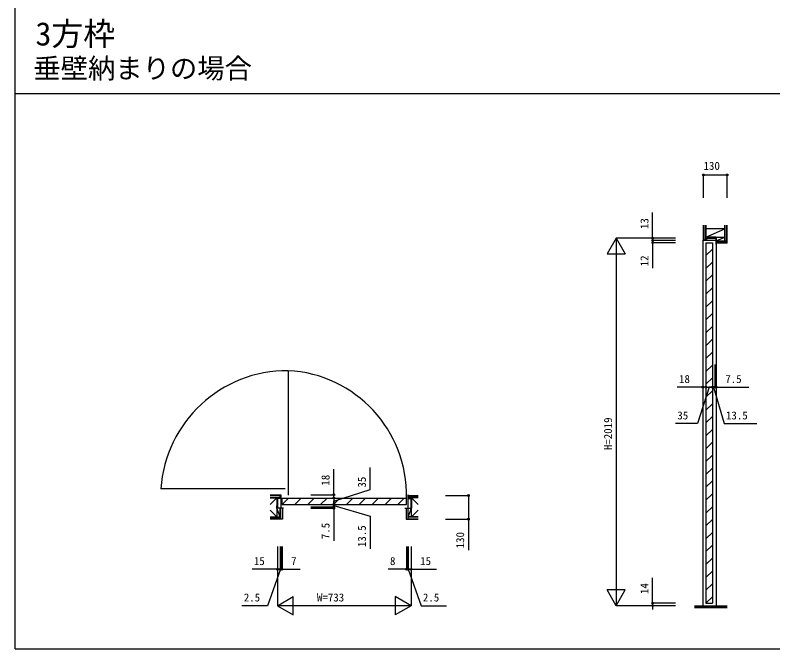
# Model space of a CAD drawing. Units: millimetres, scale not verified. Extents: x -14341 to 14340, y -9999 to 10001.
# Drawn here: x -14341 to -10179, y -9999 to -6518 of the extents above; entities that cross this region are included whole.
import ezdxf
from ezdxf.enums import TextEntityAlignment as Align

# ---------------------------------------------------------------- set-up
doc = ezdxf.new("R2010")
doc.units = ezdxf.units.MM
doc.header["$LTSCALE"] = 50
for name, color, linetype in [('0-0_0', 7, 'Continuous'), ('0-2_YKK_B1', 4, 'Continuous'), ('0-3_YKK_C1', 4, 'Continuous'), ('0-4_YKK_F1', 7, 'Continuous'), ('0-5_YKK_N1', 2, 'Continuous'), ('0-6_YKK_Z1', 7, 'Continuous')]:
    doc.layers.add(name, color=color, linetype=linetype)
doc.styles.add('ＭＳ ゴシック', font='')
doc.styles.get('ＭＳ ゴシック').set_extended_font_data('MS Gothic')

msp = doc.modelspace()

# ---------------------------------------------------------------- linework, layer by layer
at = {"layer": '0-2_YKK_B1'}
for p, q in [((-12841.1, -8471.2), (-12841.1, -9154.2)), ((-12857.1, -9120.2), (-13540.1, -9120.2)), ((-12884.6, -9152.7), (-12882.1, -9152.7)), ((-12882.1, -9152.7), (-12882.1, -9226.7)), ((-12184.1, -9152.7), (-12184.1, -9226.7)), ((-12184.1, -9152.7), (-12181.6, -9152.7)), ((-12875.1, -9170.7), (-12192.1, -9170.7)), ((-12875.1, -9205.7), (-12875.1, -9170.7)), ((-12875.1, -9205.7), (-12840.1, -9170.7)), ((-12769.39, -9170.7), (-12804.39, -9205.7)), ((-12698.68, -9170.7), (-12733.68, -9205.7)), ((-12627.97, -9170.7), (-12662.97, -9205.7)), ((-12557.26, -9170.7), (-12592.26, -9205.7)), ((-12486.55, -9170.7), (-12521.55, -9205.7)), ((-12415.84, -9170.7), (-12450.84, -9205.7)), ((-12345.13, -9170.7), (-12380.13, -9205.7)), ((-12274.41, -9170.7), (-12309.41, -9205.7)), ((-12203.7, -9170.7), (-12238.7, -9205.7)), ((-12192.1, -9205.7), (-12192.1, -9170.7)), ((-12866.1, -9226.7), (-12899.6, -9226.7)), ((-12875.1, -9205.7), (-12192.1, -9205.7)), ((-12200.1, -9226.7), (-12166.6, -9226.7))]:
    msp.add_line(p, q, dxfattribs=at)
for points in [[(-12882.1, -9172.7), (-12899.6, -9172.7), (-12899.6, -9226.7)], [(-12184.1, -9172.7), (-12166.6, -9172.7), (-12166.6, -9226.7)]]:
    msp.add_lwpolyline(points, dxfattribs=at)
for centre, radius, start, end in [((-12846.98, -9165.79), 694.62, 89.51486, 176.23665), ((-12875.55, -9153.99), 683.66, 358.59941, 87.11125)]:
    msp.add_arc(centre, radius, start, end, dxfattribs=at)
at = {"layer": '0-3_YKK_C1'}
for p, q in [((-10564.6, -7753.7), (-10564.6, -7756.2)), ((-10564.6, -7756.2), (-10564.6, -9762.2)), ((-10492.1, -7756.2), (-10564.6, -7756.2)), ((-10492.1, -7743.2), (-10492.1, -7776.7)), ((-10546.6, -7839.01), (-10511.6, -7804.01)), ((-10546.6, -7909.72), (-10511.6, -7874.72)), ((-10546.6, -7980.43), (-10511.6, -7945.43)), ((-10546.6, -8051.14), (-10511.6, -8016.14)), ((-10546.6, -8121.85), (-10511.6, -8086.85)), ((-10546.6, -8192.57), (-10511.6, -8157.57)), ((-10546.6, -8263.28), (-10511.6, -8228.28)), ((-10546.6, -8333.99), (-10511.6, -8298.99)), ((-10546.6, -8404.7), (-10511.6, -8369.7)), ((-10546.6, -8475.41), (-10511.6, -8440.41)), ((-10546.6, -8546.12), (-10511.6, -8511.12)), ((-10546.6, -8616.83), (-10511.6, -8581.83)), ((-10546.6, -8687.54), (-10511.6, -8652.54)), ((-10546.6, -8758.25), (-10511.6, -8723.25)), ((-10546.6, -8828.96), (-10511.6, -8793.96)), ((-10546.6, -8899.67), (-10511.6, -8864.67)), ((-10546.6, -8970.38), (-10511.6, -8935.38)), ((-10546.6, -9041.09), (-10511.6, -9006.09)), ((-10546.6, -9111.8), (-10511.6, -9076.8)), ((-10546.6, -9182.51), (-10511.6, -9147.51)), ((-10546.6, -9253.23), (-10511.6, -9218.23)), ((-10546.6, -9323.94), (-10511.6, -9288.94)), ((-10546.6, -9394.65), (-10511.6, -9359.65)), ((-10546.6, -9465.36), (-10511.6, -9430.36)), ((-10546.6, -9536.07), (-10511.6, -9501.07)), ((-10546.6, -9606.78), (-10511.6, -9571.78)), ((-10546.6, -9677.49), (-10511.6, -9642.49)), ((-10546.6, -9748.2), (-10511.6, -9713.2))]:
    msp.add_line(p, q, dxfattribs=at)
for points in [[(-10546.6, -7768.2), (-10511.6, -7768.2), (-10511.6, -9748.2)], [(-10546.6, -7768.2), (-10546.6, -9748.2), (-10511.6, -9748.2)], [(-10492.1, -7743.2), (-10544.6, -7743.2), (-10544.6, -7756.2)], [(-10492.1, -7743.2), (-10490.6, -7743.2), (-10490.6, -9762.2)]]:
    msp.add_lwpolyline(points, dxfattribs=at)
at = {"layer": '0-4_YKK_F1'}
for p, q in [((-14340.6, -9999.2), (-14340.6, 10000.8)), ((-14340.6, -6949.2), (14159.4, -6949.2)), ((-14340.6, -9999.2), (14340.42, -9999.2)), ((-14340.6, -9999.2), (-14339.6, -9999.2)), ((-14340.6, -9999.2), (-14339.6, -9999.2))]:
    msp.add_line(p, q, dxfattribs=at)
at = {"layer": '0-5_YKK_N1'}
for p, q in [((-10560.1, -7521.2), (-10560.1, -7396.2)), ((-10560.1, -7396.2), (-10430.1, -7396.2)), ((-10430.1, -7521.2), (-10430.1, -7396.2)), ((-10839.6, -7743.2), (-10839.6, -7603.2)), ((-11039.6, -7743.2), (-11089.6, -7829.8)), ((-10714.6, -7743.2), (-11039.6, -7743.2)), ((-11039.6, -7743.2), (-11039.6, -9762.2)), ((-11039.6, -7743.2), (-10989.6, -7829.8)), ((-10714.6, -7743.2), (-10839.6, -7743.2)), ((-10839.6, -7756.2), (-10839.6, -7743.2)), ((-10839.6, -7756.2), (-10839.6, -7768.2)), ((-10714.6, -7768.2), (-10839.6, -7768.2)), ((-10839.6, -7768.2), (-10839.6, -7908.2)), ((-11089.6, -7829.8), (-10989.6, -7829.8)), ((-10564.6, -8437.2), (-10564.6, -8562.2)), ((-10546.6, -8437.2), (-10546.6, -8562.2)), ((-10546.6, -8437.2), (-10546.6, -8562.2)), ((-10511.6, -8437.2), (-10511.6, -8562.2)), ((-10511.6, -8437.2), (-10511.6, -8562.2)), ((-10498.1, -8437.2), (-10498.1, -8562.2)), ((-10490.6, -8437.2), (-10490.6, -8562.2)), ((-10564.6, -8562.2), (-10704.6, -8562.2)), ((-10546.6, -8562.2), (-10564.6, -8562.2)), ((-10546.6, -8562.2), (-10511.6, -8562.2)), ((-10546.6, -8562.2), (-10526.6, -8562.2)), ((-10511.6, -8562.2), (-10531.6, -8562.2)), ((-10511.6, -8562.2), (-10498.1, -8562.2)), ((-10511.6, -8562.2), (-10498.1, -8562.2)), ((-10498.1, -8562.2), (-10490.6, -8562.2)), ((-10498.1, -8562.2), (-10478.1, -8562.2)), ((-10490.6, -8562.2), (-10310.6, -8562.2)), ((-12591.1, -9152.7), (-12591.1, -9012.7)), ((-12716.1, -9152.7), (-12591.1, -9152.7)), ((-12591.1, -9170.7), (-12591.1, -9152.7)), ((-12716.1, -9170.7), (-12591.1, -9170.7)), ((-12716.1, -9170.7), (-12591.1, -9170.7)), ((-12591.1, -9170.7), (-12591.1, -9205.7)), ((-12591.1, -9170.7), (-12591.1, -9190.7)), ((-12591.1, -9205.7), (-12591.1, -9185.7)), ((-11976.6, -9157.2), (-11851.6, -9157.2)), ((-12716.1, -9205.7), (-12591.1, -9205.7)), ((-12716.1, -9205.7), (-12591.1, -9205.7)), ((-12716.1, -9219.2), (-12591.1, -9219.2)), ((-12716.1, -9226.7), (-12591.1, -9226.7)), ((-12591.1, -9205.7), (-12591.1, -9219.2)), ((-12591.1, -9205.7), (-12591.1, -9219.2)), ((-12591.1, -9219.2), (-12591.1, -9226.7)), ((-12591.1, -9219.2), (-12591.1, -9239.2)), ((-12591.1, -9226.7), (-12591.1, -9406.7)), ((-11976.6, -9287.2), (-11851.6, -9287.2)), ((-12899.6, -9437.2), (-12899.6, -9562.2)), ((-12899.6, -9437.2), (-12899.6, -9762.2)), ((-12884.6, -9437.2), (-12884.6, -9562.2)), ((-12884.6, -9437.2), (-12884.6, -9562.2)), ((-12882.1, -9437.2), (-12882.1, -9562.2)), ((-12882.1, -9437.2), (-12882.1, -9562.2)), ((-12875.1, -9437.2), (-12875.1, -9562.2)), ((-12192.1, -9437.2), (-12192.1, -9562.2)), ((-12184.1, -9437.2), (-12184.1, -9562.2)), ((-12184.1, -9437.2), (-12184.1, -9562.2)), ((-12181.6, -9437.2), (-12181.6, -9562.2)), ((-12181.6, -9437.2), (-12181.6, -9562.2)), ((-12166.6, -9437.2), (-12166.6, -9562.2)), ((-12166.6, -9437.2), (-12166.6, -9762.2)), ((-12899.6, -9562.2), (-13039.6, -9562.2)), ((-12884.6, -9562.2), (-12904.6, -9562.2)), ((-12882.1, -9562.2), (-12902.1, -9562.2)), ((-12884.6, -9562.2), (-12899.6, -9562.2)), ((-12884.6, -9562.2), (-12864.6, -9562.2)), ((-12884.6, -9562.2), (-12882.1, -9562.2)), ((-12884.6, -9562.2), (-12882.1, -9562.2)), ((-12882.1, -9562.2), (-12875.1, -9562.2)), ((-12882.1, -9562.2), (-12862.1, -9562.2)), ((-12875.1, -9562.2), (-12775.1, -9562.2)), ((-12192.1, -9562.2), (-12292.1, -9562.2)), ((-12184.1, -9562.2), (-12204.1, -9562.2)), ((-12181.6, -9562.2), (-12201.6, -9562.2)), ((-12184.1, -9562.2), (-12192.1, -9562.2)), ((-12184.1, -9562.2), (-12164.1, -9562.2)), ((-12181.6, -9562.2), (-12184.1, -9562.2)), ((-12181.6, -9562.2), (-12184.1, -9562.2)), ((-12181.6, -9562.2), (-12166.6, -9562.2)), ((-12181.6, -9562.2), (-12161.6, -9562.2)), ((-12166.6, -9562.2), (-12026.6, -9562.2)), ((-10839.6, -9748.2), (-10839.6, -9608.2)), ((-11039.6, -9762.2), (-11089.6, -9675.6)), ((-10989.6, -9675.6), (-11089.6, -9675.6)), ((-11039.6, -9762.2), (-10989.6, -9675.6)), ((-12899.6, -9762.2), (-12813, -9712.2)), ((-12813, -9812.2), (-12813, -9712.2)), ((-12166.6, -9762.2), (-12253.2, -9712.2)), ((-12253.2, -9712.2), (-12253.2, -9812.2)), ((-12166.6, -9762.2), (-12899.6, -9762.2)), ((-12899.6, -9762.2), (-12813, -9812.2)), ((-12166.6, -9762.2), (-12253.2, -9812.2)), ((-10714.6, -9762.2), (-11039.6, -9762.2)), ((-10714.6, -9748.2), (-10839.6, -9748.2)), ((-10839.6, -9762.2), (-10839.6, -9748.2)), ((-10714.6, -9762.2), (-10839.6, -9762.2)), ((-10839.6, -9762.2), (-10839.6, -9782.2))]:
    msp.add_line(p, q, dxfattribs=at)
for points in [[(-10714.6, -7756.2), (-10839.6, -7756.2), (-10839.6, -7736.2)], [(-10714.6, -7756.2), (-10839.6, -7756.2), (-10839.6, -7776.2)], [(-10498.1, -8437.2), (-10498.1, -8562.2), (-10518.1, -8562.2)], [(-10529.1, -8562.2), (-10593.95, -8762.2), (-10713.95, -8762.2)], [(-10504.85, -8562.2), (-10446.98, -8762.2), (-10266.98, -8762.2)], [(-12591.1, -9188.2), (-12391.1, -9123.35), (-12391.1, -9003.35)], [(-11851.6, -9157.2), (-11851.6, -9287.2), (-11851.6, -9457.2)], [(-12716.1, -9219.2), (-12591.1, -9219.2), (-12591.1, -9199.2)], [(-12591.1, -9212.45), (-12391.1, -9270.32), (-12391.1, -9450.32)], [(-12883.35, -9562.2), (-12954.86, -9762.2), (-13094.86, -9762.2)], [(-12182.85, -9562.2), (-12111.34, -9762.2), (-11971.34, -9762.2)]]:
    msp.add_lwpolyline(points, dxfattribs=at)
for centre in [(-10560.1, -7396.2), (-10430.1, -7396.2), (-10839.6, -7743.2), (-10839.6, -7756.2), (-10839.6, -7756.2), (-10839.6, -7768.2), (-10564.6, -8562.2), (-10546.6, -8562.2), (-10546.6, -8562.2), (-10511.6, -8562.2), (-10511.6, -8562.2), (-10498.1, -8562.2), (-10498.1, -8562.2), (-10490.6, -8562.2), (-12591.1, -9152.7), (-11851.6, -9157.2), (-12591.1, -9170.7), (-12591.1, -9170.7), (-12591.1, -9205.7), (-12591.1, -9205.7), (-12591.1, -9219.2), (-12591.1, -9219.2), (-12591.1, -9226.7), (-11851.6, -9287.2), (-12899.6, -9562.2), (-12884.6, -9562.2), (-12884.6, -9562.2), (-12882.1, -9562.2), (-12882.1, -9562.2), (-12875.1, -9562.2), (-12192.1, -9562.2), (-12184.1, -9562.2), (-12184.1, -9562.2), (-12181.6, -9562.2), (-12181.6, -9562.2), (-12166.6, -9562.2), (-10839.6, -9748.2), (-10839.6, -9762.2)]:
    msp.add_circle(centre, 5, dxfattribs=at)
at = {"layer": '0-6_YKK_Z1'}
for p, q in [((-10560.1, -7752.97), (-10560.1, -7671.2)), ((-10558.1, -7752.97), (-10558.1, -7671.2)), ((-10549.6, -7752.97), (-10549.6, -7671.2)), ((-10547.6, -7671.2), (-10547.6, -7752.97)), ((-10547.6, -7737.2), (-10442.6, -7692.2)), ((-10442.6, -7692.2), (-10547.6, -7692.2)), ((-10442.6, -7758.2), (-10442.6, -7671.2)), ((-10440.6, -7758.2), (-10440.6, -7671.2)), ((-10432.1, -7758.2), (-10432.1, -7671.2)), ((-10430.1, -7770.7), (-10430.1, -7671.2)), ((-10547.6, -7743.2), (-10490.6, -7737.2)), ((-10547.6, -7737.2), (-10442.6, -7737.2)), ((-10490.6, -7758.2), (-10442.6, -7737.2)), ((-10560.1, -7752.97), (-10547.6, -7752.97)), ((-10490.6, -7758.2), (-10430.1, -7758.2)), ((-10430.1, -7759.7), (-10490.6, -7759.7)), ((-10490.6, -7759.7), (-10430.1, -7759.7)), ((-10430.1, -7768.93), (-10490.6, -7768.93)), ((-10430.1, -7770.7), (-10490.6, -7770.7)), ((-10430.1, -7770.7), (-10490.6, -7770.7)), ((-12884.6, -9154.2), (-12939.6, -9154.2)), ((-12884.6, -9154.2), (-12884.6, -9157.2)), ((-12884.6, -9157.2), (-12939.6, -9157.2)), ((-12884.6, -9158.7), (-12939.6, -9158.7)), ((-12939.6, -9168.2), (-12884.6, -9168.2)), ((-12939.6, -9169.7), (-12884.6, -9169.7)), ((-12902.6, -9169.7), (-12939.6, -9206.7)), ((-12902.6, -9226.7), (-12899.6, -9169.7)), ((-12902.6, -9169.7), (-12902.6, -9226.7)), ((-12884.6, -9169.7), (-12884.6, -9157.2)), ((-12181.6, -9157.2), (-12126.6, -9157.2)), ((-12181.6, -9169.7), (-12181.6, -9157.2)), ((-12181.6, -9158.7), (-12126.6, -9158.7)), ((-12181.6, -9158.7), (-12126.6, -9158.7)), ((-12126.6, -9168.2), (-12181.6, -9168.2)), ((-12126.6, -9169.7), (-12181.6, -9169.7)), ((-12126.6, -9169.7), (-12181.6, -9169.7)), ((-12163.6, -9226.7), (-12166.6, -9169.7)), ((-12163.6, -9169.7), (-12126.6, -9206.7)), ((-12163.6, -9169.7), (-12163.6, -9226.7)), ((-12902.6, -9226.7), (-12902.6, -9274.7)), ((-12872.1, -9226.7), (-12899.6, -9226.7)), ((-12884.6, -9287.2), (-12884.6, -9226.7)), ((-12883.1, -9287.2), (-12883.1, -9226.7)), ((-12873.6, -9226.7), (-12873.6, -9287.2)), ((-12192.6, -9226.7), (-12192.6, -9287.2)), ((-12183.1, -9287.2), (-12183.1, -9226.7)), ((-12181.6, -9274.7), (-12163.6, -9226.7)), ((-12181.6, -9287.2), (-12181.6, -9226.7)), ((-12163.6, -9274.7), (-12163.6, -9226.7)), ((-12902.6, -9274.7), (-12939.6, -9237.7)), ((-12939.6, -9276.2), (-12884.6, -9276.2)), ((-12126.6, -9274.7), (-12181.6, -9274.7)), ((-12126.6, -9276.2), (-12181.6, -9276.2)), ((-12163.6, -9274.7), (-12126.6, -9237.7)), ((-12884.6, -9285.7), (-12939.6, -9285.7)), ((-12181.6, -9285.7), (-12126.6, -9285.7)), ((-10609.57, -9762.2), (-10429.57, -9762.2)), ((-10609.57, -9764.6), (-10429.57, -9764.6)), ((-10609.57, -9767), (-10429.57, -9767)), ((-10609.57, -9769.4), (-10429.57, -9769.4)), ((-10609.57, -9771.8), (-10429.57, -9771.8)), ((-10429.57, -9774.2), (-10609.57, -9774.2))]:
    msp.add_line(p, q, dxfattribs=at)
for points in [[(-10547.6, -7743.2), (-10490.6, -7743.2), (-10490.6, -7737.2), (-10547.6, -7737.2)], [(-12902.6, -9226.7), (-12899.6, -9226.7), (-12899.6, -9169.7)], [(-12163.6, -9226.7), (-12166.6, -9226.7), (-12166.6, -9169.7)], [(-12939.6, -9274.7), (-12884.6, -9274.7), (-12902.6, -9226.7)], [(-12872.1, -9226.7), (-12872.1, -9287.2), (-12939.6, -9287.2)], [(-12194.1, -9226.7), (-12194.1, -9287.2), (-12126.6, -9287.2)]]:
    msp.add_lwpolyline(points, dxfattribs=at)

# ---------------------------------------------------------------- texts
at = {"layer": '0-0_0', "style": 'ＭＳ ゴシック'}
for s, height, p in [('3方枠', 128.3, (-14229.05, -6723.48)), ('垂壁納まりの場合', 110, (-14240.72, -6898.48))]:
    msp.add_text(s, height=height, dxfattribs=at).set_placement(p, align=Align.BOTTOM_LEFT)
at = {"layer": '0-5_YKK_N1', "style": 'ＭＳ ゴシック'}
for s, p in [('130', (-10560.1, -7381.2)), ('18', (-10694.6, -8552.2)), ('7.5', (-10440.6, -8552.2)), ('35', (-10703.95, -8752.2)), ('13.5', (-10436.98, -8752.2)), ('15', (-13029.6, -9552.2)), ('7', (-12825.1, -9552.2)), ('8', (-12282.1, -9552.2)), ('15', (-12116.6, -9552.2)), ('W=733', (-12683.1, -9752.2)), ('2.5', (-13084.86, -9752.2)), ('2.5', (-12101.34, -9752.2))]:
    msp.add_text(s, height=43.99, dxfattribs=at).set_placement(p, align=Align.BOTTOM_LEFT)
for s, p in [('13', (-10849.6, -7693.2)), ('12', (-10849.6, -7898.2)), ('H=2019', (-11049.6, -8907.7)), ('18', (-12601.1, -9102.7)), ('35', (-12401.1, -9113.35)), ('7.5', (-12601.1, -9396.7)), ('13.5', (-12401.1, -9440.32)), ('130', (-11861.6, -9447.2)), ('14', (-10849.6, -9698.2))]:
    msp.add_text(s, height=43.99, rotation=90, dxfattribs=at).set_placement(p, align=Align.BOTTOM_LEFT)

doc.saveas('drawing.dxf')
